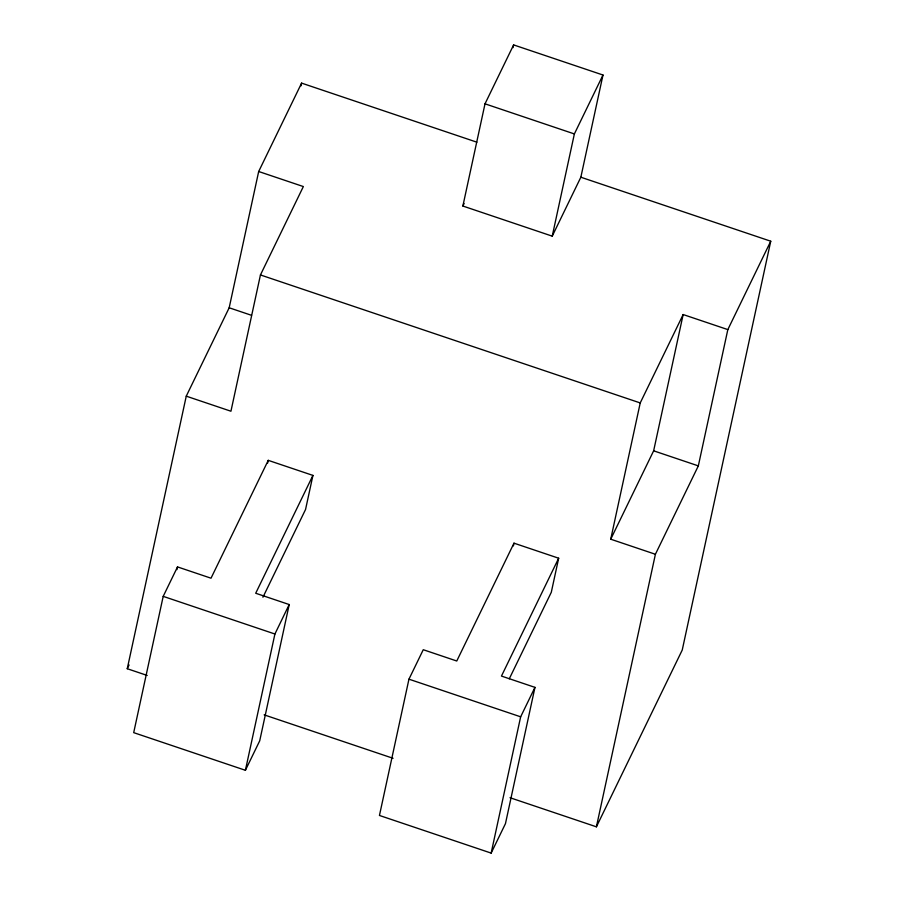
<?xml version="1.0" encoding="UTF-8"?>
<svg xmlns="http://www.w3.org/2000/svg" width="898" height="898" viewBox="0 0 898 898"><rect width="100%" height="100%" fill="white"/><g stroke="black" fill="none" stroke-linecap="round" stroke-linejoin="round"><path stroke-width="1.35" d="M147.193 675.442L127.258 668.729L186.256 396.164L229.181 307.778L258.68 171.507L301.593 83.121L476.883 142.187M163.2 596.362L133.701 732.645L245.401 770.282L259.713 740.828L289.212 604.545L255.706 593.252L312.931 475.401L268.244 460.348L211.019 578.2L177.512 566.907L163.2 596.362L274.911 634.01L289.212 604.545M176.917 569.624L177.512 566.907M301.01 85.849L301.593 83.121M258.68 171.507L303.356 186.559L260.442 274.945L230.943 411.228L186.256 396.164M267.66 463.076L268.244 460.348M245.401 770.282L274.911 634.01M312.931 475.401L305.556 509.48L262.934 597.237M462.874 206.035L485.01 103.82L513.622 44.9L602.985 75.017L580.849 177.22L552.236 236.152L462.874 206.035L464.098 203.52M513.027 47.628L513.622 44.9M408.949 679.18L379.45 815.463L491.15 853.1L505.462 823.634L534.961 687.363L501.454 676.071L558.668 558.219L513.993 543.167L456.768 661.007L423.261 649.714L408.949 679.18L520.649 716.817L534.961 687.363M552.236 236.152L574.372 133.937L602.985 75.017M513.398 545.894L513.993 543.167M491.15 853.1L520.649 716.817M558.668 558.219L551.293 592.287L509.289 678.798M727.829 329.6L698.33 465.882L655.405 554.268L610.73 539.204L640.229 402.933L683.154 314.547L727.829 329.6L770.742 241.214L580.849 177.22M610.73 539.204L653.643 450.818L683.154 314.547M510.019 797.716L596.407 826.822L655.405 554.268M770.742 241.214L682.233 650.051L596.407 826.822M127.258 668.729L129.076 664.969M485.01 103.82L574.372 133.937M260.442 274.945L640.229 402.933M229.181 307.778L251.519 315.31M653.643 450.818L698.33 465.882M264.147 714.853L393.066 758.294"/></g></svg>
